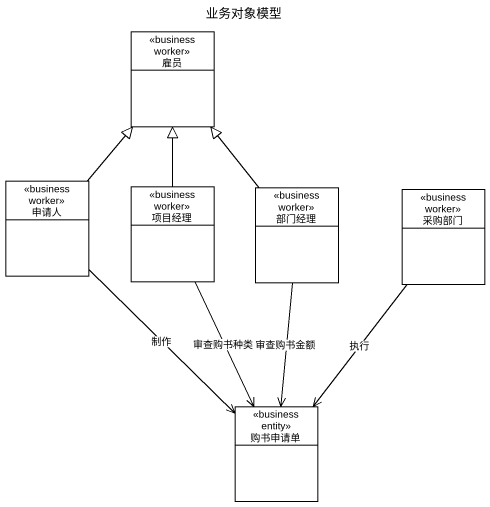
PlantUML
@startuml
title 业务对象模型
hide circle
hide empty members
class 雇员 <<business worker>>
class 申请人 <<business worker>>
class 项目经理 <<business worker>>
class 部门经理 <<business worker>>
class 采购部门 <<business worker>>
class 购书申请单 <<business entity>>
申请人 -up-|> 雇员
申请人 --> 购书申请单 : 制作
项目经理 -up-|> 雇员
项目经理 --> 购书申请单 : 审查购书种类
部门经理 -up-|> 雇员
部门经理 --> 购书申请单 : 审查购书金额
采购部门 --> 购书申请单 : 执行
@enduml
